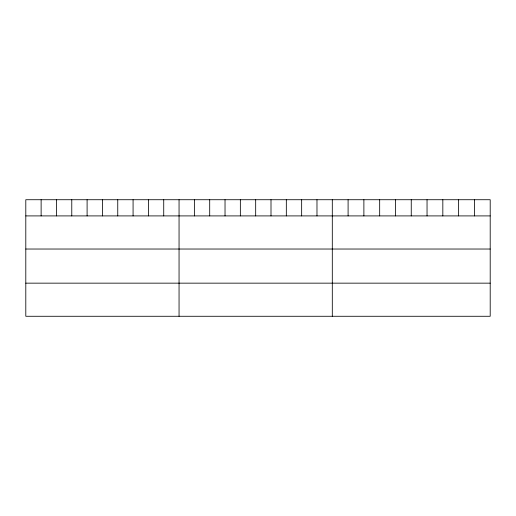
<?xml version="1.0" encoding="UTF-8"?>
<svg xmlns="http://www.w3.org/2000/svg" width="516" height="516" viewBox="0 0 516 516"><rect width="100%" height="100%" fill="white"/><g stroke="black" fill="none" stroke-linecap="round" stroke-linejoin="round"><path stroke-width="0.77" d="M490.2 215.907L490.2 316.276L25.8 316.276L25.8 199.724L490.2 199.724L490.2 215.907L25.8 215.907M25.8 249.028L490.2 249.028M25.8 283.155L490.2 283.155M474.41 199.724L474.41 215.907M458.621 199.724L458.621 215.907M442.831 199.724L442.831 215.907M427.042 199.724L427.042 215.907M411.252 199.724L411.252 215.907M395.462 199.724L395.462 215.907M379.673 199.724L379.673 215.907M363.883 199.724L363.883 215.907M348.094 199.724L348.094 215.907M332.304 199.724L332.304 316.276M316.979 199.724L316.979 215.907M301.654 199.724L301.654 215.907M286.328 199.724L286.328 215.907M271.003 199.724L271.003 215.907M255.678 199.724L255.678 215.907M240.353 199.724L240.353 215.907M225.028 199.724L225.028 215.907M209.702 199.724L209.702 215.907M194.377 199.724L194.377 215.907M179.052 199.724L179.052 316.276M163.727 199.724L163.727 215.907M148.402 199.724L148.402 215.907M133.076 199.724L133.076 215.907M117.751 199.724L117.751 215.907M102.426 199.724L102.426 215.907M87.101 199.724L87.101 215.907M71.776 199.724L71.776 215.907M56.45 199.724L56.45 215.907M41.125 199.724L41.125 215.907"/></g></svg>
